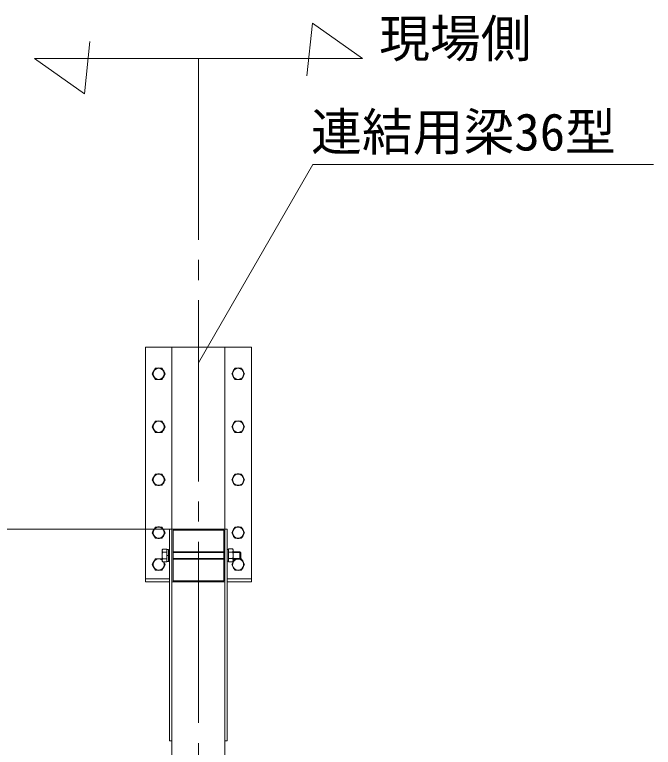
# Model space of a CAD drawing. Units: millimetres, scale not verified. Extents: x 35020 to 55145, y -14438 to 14438.
# Drawn here: x 48873 to 50079, y -7188 to -5804 of the extents above; entities that cross this region are included whole.
import ezdxf
from ezdxf.enums import TextEntityAlignment as Align

# ---------------------------------------------------------------- set-up
doc = ezdxf.new("R2010")
doc.units = ezdxf.units.MM
doc.header["$LTSCALE"] = 38
doc.linetypes.add('CHAIN2', pattern=[12, 9, -1, 1, -1])
for name, color, linetype, lineweight in [('0-6_ﾎﾞﾙﾄ類', 2, 'Continuous', 18), ('0-B_寸法', 3, 'Continuous', 18), ('1-3_通芯', 1, 'CHAIN2', 18), ('1-7_標準柱', 7, 'Continuous', 18), ('1-8_文字', 7, 'Continuous', 18), ('1-B_連結用梁45', 7, 'Continuous', 18)]:
    doc.layers.add(name, color=color, linetype=linetype, lineweight=lineweight)
doc.styles.add('ＭＳ ゴシック', font='')
doc.styles.get('ＭＳ ゴシック').set_extended_font_data('MS Gothic')

msp = doc.modelspace()

# ---------------------------------------------------------------- linework, layer by layer
at = {"layer": '0-6_ﾎﾞﾙﾄ類'}
for p, q in [((49151, -6815), (49152.62, -6813.38)), ((49151, -6815), (49151, -6836)), ((49172.1, -6818.5), (49267.5, -6818.5)), ((49285.6, -6814.68), (49283.97, -6813.05)), ((49285.6, -6814.68), (49285.6, -6835.68)), ((49285.6, -6818.5), (49298, -6818.5)), ((49298, -6818.5), (49298, -6832.5)), ((49298, -6818.5), (49300, -6820.5)), ((49152.62, -6819.45), (49160, -6819.45)), ((49152.62, -6831.55), (49160, -6831.55)), ((49160, -6825.5), (49163, -6824.7)), ((49160, -6826.3), (49163, -6825.5)), ((49172.1, -6819.7), (49267.5, -6819.7)), ((49172.1, -6831.3), (49267.5, -6831.3)), ((49172.1, -6832.5), (49267.5, -6832.5)), ((49283.97, -6819.12), (49276.6, -6819.12)), ((49283.97, -6831.25), (49276.6, -6831.25)), ((49285.6, -6819.7), (49299.2, -6819.7)), ((49285.6, -6831.3), (49299.2, -6831.3)), ((49285.6, -6832.5), (49298, -6832.5)), ((49298, -6832.5), (49300, -6830.5)), ((49300, -6820.5), (49300, -6830.5)), ((49151, -6836), (49152.62, -6837.62)), ((49285.6, -6835.68), (49283.97, -6837.3))]:
    msp.add_line(p, q, dxfattribs=at)
for points in [[(49138.75, -6472), (49132.67, -6482.5), (49138.75, -6493), (49150.85, -6493), (49156.93, -6482.5), (49150.85, -6472)], [(49288.75, -6472), (49282.67, -6482.5), (49288.75, -6493), (49300.85, -6493), (49306.93, -6482.5), (49300.85, -6472)], [(49138.75, -6572), (49132.67, -6582.5), (49138.75, -6593), (49150.85, -6593), (49156.93, -6582.5), (49150.85, -6572)], [(49288.75, -6572), (49282.67, -6582.5), (49288.75, -6593), (49300.85, -6593), (49306.93, -6582.5), (49300.85, -6572)], [(49138.75, -6672), (49132.67, -6682.5), (49138.75, -6693), (49150.85, -6693), (49156.93, -6682.5), (49150.85, -6672)], [(49288.75, -6672), (49282.67, -6682.5), (49288.75, -6693), (49300.85, -6693), (49306.93, -6682.5), (49300.85, -6672)], [(49138.75, -6772), (49132.67, -6782.5), (49138.75, -6793), (49150.85, -6793), (49156.93, -6782.5), (49150.85, -6772)], [(49288.75, -6772), (49282.67, -6782.5), (49288.75, -6793), (49300.85, -6793), (49306.93, -6782.5), (49300.85, -6772)], [(49163, -6836.85), (49163, -6814.15), (49160, -6814.15), (49160, -6836.85)], [(49163, -6836.5), (49163, -6814.5), (49165.3, -6814.5), (49165.3, -6836.5)], [(49276.6, -6814.17), (49276.6, -6836.18), (49274.3, -6836.18), (49274.3, -6814.17)]]:
    msp.add_lwpolyline(points, close=True, dxfattribs=at)
for points in [[(49152.62, -6837.62), (49160, -6837.62), (49160, -6813.38), (49152.62, -6813.38)], [(49283.97, -6837.3), (49276.6, -6837.3), (49276.6, -6813.05), (49283.97, -6813.05)], [(49151, -6832.25), (49150.85, -6832), (49138.75, -6832), (49132.67, -6842.5), (49138.75, -6853), (49150.85, -6853), (49156.93, -6842.5), (49154.1, -6837.62)], [(49288.45, -6832.5), (49282.67, -6842.5), (49288.75, -6853), (49300.85, -6853), (49306.93, -6842.5), (49300.85, -6832), (49298.5, -6832)]]:
    msp.add_lwpolyline(points, dxfattribs=at)
for centre in [(49144.8, -6482.5), (49294.8, -6482.5), (49144.8, -6582.5), (49294.8, -6582.5), (49144.8, -6682.5), (49294.8, -6682.5), (49144.8, -6782.5), (49294.8, -6782.5)]:
    msp.add_circle(centre, 10.5, dxfattribs=at)
for centre, radius, start, end in [((49144.8, -6482.5), 11, 72.659, 107.341), ((49294.8, -6482.5), 11, 72.659, 107.341), ((49144.8, -6482.5), 11, 132.659, 167.341), ((49144.8, -6482.5), 11, 192.659, 227.341), ((49144.8, -6482.5), 11, 12.659, 47.341), ((49144.8, -6482.5), 11, 312.659, 347.341), ((49294.8, -6482.5), 11, 132.659, 167.341), ((49294.8, -6482.5), 11, 192.659, 227.341), ((49294.8, -6482.5), 11, 12.659, 47.341), ((49294.8, -6482.5), 11, 312.659, 347.341), ((49144.8, -6482.5), 11, 252.659, 287.341), ((49294.8, -6482.5), 11, 252.659, 287.341), ((49144.8, -6582.5), 11, 132.659, 167.341), ((49144.8, -6582.5), 11, 72.659, 107.341), ((49144.8, -6582.5), 11, 12.659, 47.341), ((49294.8, -6582.5), 11, 132.659, 167.341), ((49294.8, -6582.5), 11, 72.659, 107.341), ((49294.8, -6582.5), 11, 12.659, 47.341), ((49144.8, -6582.5), 11, 192.659, 227.341), ((49144.8, -6582.5), 11, 252.659, 287.341), ((49144.8, -6582.5), 11, 312.659, 347.341), ((49294.8, -6582.5), 11, 192.659, 227.341), ((49294.8, -6582.5), 11, 252.659, 287.341), ((49294.8, -6582.5), 11, 312.659, 347.341), ((49144.8, -6682.5), 11, 132.659, 167.341), ((49144.8, -6682.5), 11, 72.659, 107.341), ((49144.8, -6682.5), 11, 12.659, 47.341), ((49294.8, -6682.5), 11, 132.659, 167.341), ((49294.8, -6682.5), 11, 72.659, 107.341), ((49294.8, -6682.5), 11, 12.659, 47.341), ((49144.8, -6682.5), 11, 192.659, 227.341), ((49144.8, -6682.5), 11, 252.659, 287.341), ((49144.8, -6682.5), 11, 312.659, 347.341), ((49294.8, -6682.5), 11, 192.659, 227.341), ((49294.8, -6682.5), 11, 252.659, 287.341), ((49294.8, -6682.5), 11, 312.659, 347.341), ((49144.8, -6782.5), 11, 132.659, 167.341), ((49144.8, -6782.5), 11, 72.659, 107.341), ((49144.8, -6782.5), 11, 12.659, 47.341), ((49294.8, -6782.5), 11, 132.659, 167.341), ((49294.8, -6782.5), 11, 72.659, 107.341), ((49294.8, -6782.5), 11, 12.659, 47.341), ((49144.8, -6782.5), 11, 192.659, 227.341), ((49144.8, -6782.5), 11, 312.659, 347.341), ((49294.8, -6782.5), 11, 192.659, 227.341), ((49294.8, -6782.5), 11, 312.659, 347.341), ((49144.8, -6782.5), 11, 252.659, 287.341), ((49294.8, -6782.5), 11, 252.659, 287.341), ((49155.65, -6816.4), 4.28, 135, 225), ((49280.95, -6816.07), 4.28, 315, 45), ((49144.8, -6842.5), 10.5, 53.809, 27.668), ((49144.8, -6842.5), 11, 72.659, 107.341), ((49163.12, -6825.5), 12.12, 150, 210), ((49155.65, -6834.6), 4.28, 135, 225), ((49273.47, -6825.18), 12.12, 330, 30), ((49280.95, -6834.27), 4.28, 315, 45), ((49294.8, -6842.5), 10.5, 107.753, 72.256), ((49144.8, -6842.5), 11, 132.659, 167.341), ((49144.8, -6842.5), 11, 192.659, 227.341), ((49144.8, -6842.5), 11, 312.659, 347.341), ((49144.8, -6842.5), 11, 12.659, 26.311), ((49294.8, -6842.5), 11, 132.659, 167.341), ((49294.8, -6842.5), 11, 192.659, 227.341), ((49294.8, -6842.5), 11, 12.659, 47.341), ((49294.8, -6842.5), 11, 312.659, 347.341), ((49144.8, -6842.5), 11, 252.659, 287.341), ((49294.8, -6842.5), 11, 252.659, 287.341)]:
    msp.add_arc(centre, radius, start, end, dxfattribs=at)
at = {"layer": '0-B_寸法'}
msp.add_line((49164.3, -6775.5), (47862.8, -6775.5), dxfattribs=at)
at = {"layer": '1-3_通芯'}
msp.add_line((49219.8, -5887.5), (49219.8, -12780.95), dxfattribs=at)
at = {"layer": '1-7_標準柱'}
for points in [[(49165.3, -6775.5), (49169.8, -6775.5), (49169.8, -7175.5), (49165.3, -7175.5)], [(49274.3, -6775.5), (49269.8, -6775.5), (49269.8, -7175.5), (49274.3, -7175.5)]]:
    msp.add_lwpolyline(points, close=True, dxfattribs=at)
msp.add_lwpolyline([(49269.8, -7225.5), (49269.8, -6875.5), (49169.8, -6875.5), (49169.8, -7219.43)], dxfattribs=at)
at = {"layer": '1-8_文字'}
for p, q in [((49219.8, -6461.82), (49435.9, -6087.5)), ((49435.9, -6087.5), (49436.28, -6087.5)), ((49436.28, -6087.5), (50079.03, -6087.5))]:
    msp.add_line(p, q, dxfattribs=at)
for points in [[(49529.75, -5887.5), (49435.15, -5820.75), (49424.73, -5919.75)], [(49529.75, -5887.5), (48909.85, -5887.5), (49004.45, -5954.25), (49014.88, -5855.25)]]:
    msp.add_lwpolyline(points, dxfattribs=at)
at = {"layer": '1-B_連結用梁45'}
for p, q in [((49267.5, -6775.5), (49172.1, -6775.5)), ((49169.8, -6777.8), (49169.8, -6873.2)), ((49269.8, -6873.2), (49269.8, -6777.8)), ((49169.8, -6875.5), (49169.8, -6869.5)), ((49269.8, -6875.5), (49269.8, -6869.5)), ((49169.8, -6875.5), (49269.8, -6875.5)), ((49172.1, -6875.5), (49267.5, -6875.5))]:
    msp.add_line(p, q, dxfattribs=at)
for points in [[(49274.3, -6875.5), (49319.8, -6875.5), (49319.8, -6432.5), (49119.8, -6432.5), (49119.8, -6875.5), (49165.3, -6875.5)], [(49165.3, -6869.5), (49119.8, -6869.5), (49119.8, -6875.5), (49165.3, -6875.5)], [(49274.3, -6869.5), (49319.8, -6869.5), (49319.8, -6875.5), (49274.3, -6875.5)]]:
    msp.add_lwpolyline(points, dxfattribs=at)
for points in [[(49169.8, -6432.5), (49269.8, -6432.5), (49269.8, -6775.5), (49169.8, -6775.5)], [(49172.1, -6873.2), (49267.5, -6873.2), (49267.5, -6777.8), (49172.1, -6777.8)]]:
    msp.add_lwpolyline(points, close=True, dxfattribs=at)
for centre, start, end in [((49172.1, -6777.8), 90, 180), ((49267.5, -6777.8), 0, 90), ((49172.1, -6873.2), 180, 270), ((49267.5, -6873.2), 270, 0)]:
    msp.add_arc(centre, 2.3, start, end, dxfattribs=at)

# ---------------------------------------------------------------- texts
at = {"layer": '1-8_文字', "style": 'ＭＳ ゴシック'}
for s, p in [('現場側', (49561.08, -5905.75)), ('連結用梁36型', (49432.57, -6082.1))]:
    msp.add_text(s, height=70.38, dxfattribs=at).set_placement(p, align=Align.BOTTOM_LEFT)

doc.saveas('drawing.dxf')
